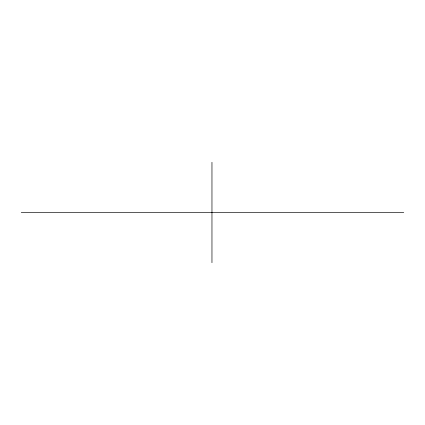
<?xml version="1.0" encoding="UTF-8"?>
<svg xmlns="http://www.w3.org/2000/svg" width="425" height="425" viewBox="0 0 425 425"><rect width="100%" height="100%" fill="white"/><g stroke="black" fill="none" stroke-linecap="round" stroke-linejoin="round"><path stroke-width="0.64" d="M21.25 212.5L403.75 212.5M211.963 162.302L211.963 262.698"/></g></svg>
